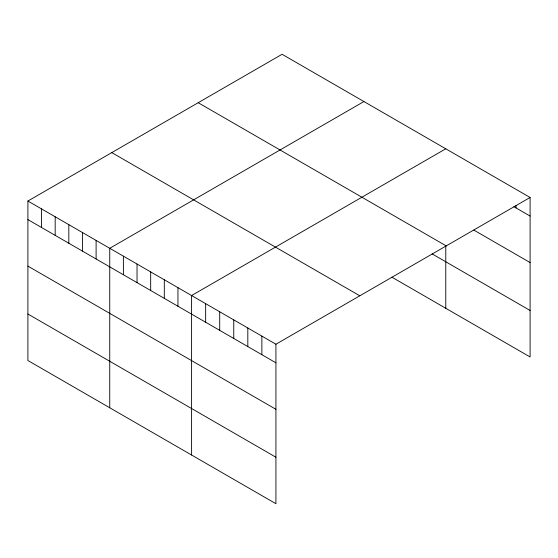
<?xml version="1.0" encoding="UTF-8"?>
<svg xmlns="http://www.w3.org/2000/svg" width="558" height="558" viewBox="0 0 558 558"><rect width="100%" height="100%" fill="white"/><g stroke="black" fill="none" stroke-linecap="round" stroke-linejoin="round"><path stroke-width="0.84" d="M530.1 197.483L275.924 344.23L275.924 503.714L27.9 360.517L27.9 201.033L282.076 54.286L530.1 197.483L530.1 356.967L391.925 277.193M363.928 101.542L109.745 248.289L109.745 407.772M445.772 148.798L191.596 295.545L191.596 455.028M513.827 206.669L530.1 216.065M473.882 230.105L530.1 262.56M198.202 102.714L446.219 245.911M432.129 253.904L530.1 310.471M111.781 152.606L359.798 295.803M27.9 201.033L275.924 344.23M27.9 219.615L275.924 362.812M27.9 266.117L275.924 409.307M27.9 314.021L275.924 457.218M516.045 205.414L516.045 207.953M445.772 245.813L445.772 308.281M261.869 336.118L261.869 354.7M247.815 327.999L247.815 346.581M233.76 319.887L233.76 338.469M219.706 311.769L219.706 330.357M205.651 303.657L205.651 322.238M177.953 287.67L177.953 306.251M164.31 279.788L164.31 298.377M150.674 271.913L150.674 290.502M137.031 264.039L137.031 282.627M123.388 256.164L123.388 274.745M96.109 240.414L96.109 258.996M82.465 232.54L82.465 251.121M68.822 224.665L68.822 243.246M55.179 216.783L55.179 235.371M41.543 208.908L41.543 227.497"/></g></svg>
